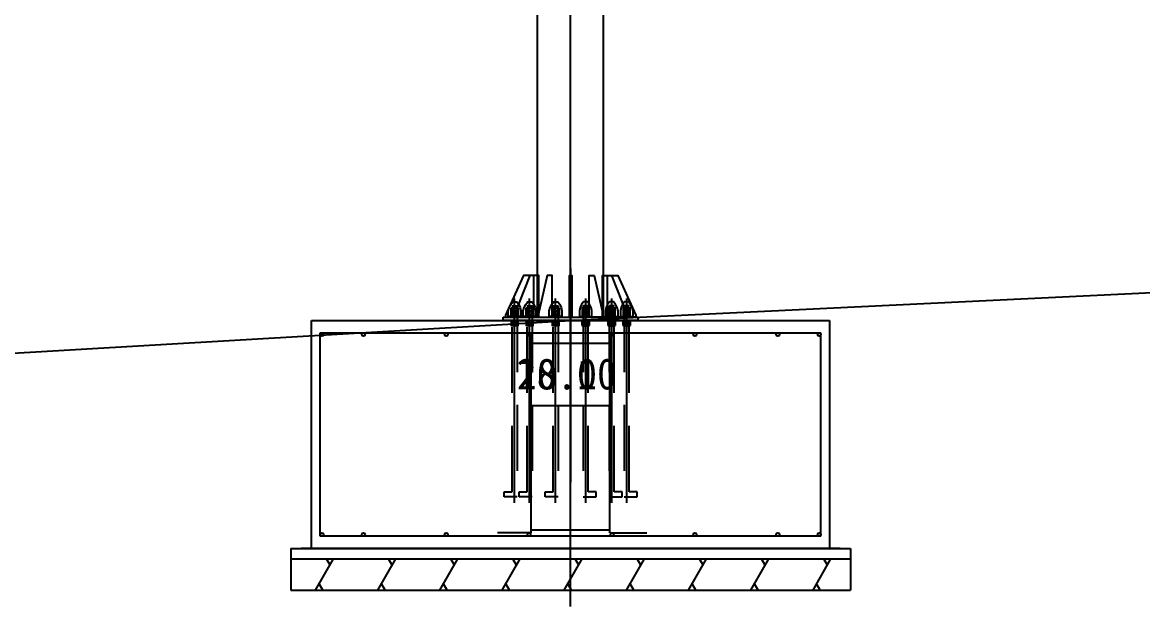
# Model space of a CAD drawing. Header units: millimetres. Extents: x 10297564 to 11610295, y -9287743 to -8409454.
# Drawn here: x 10846479 to 10851884, y -9272798 to -9269981 of the extents above; entities that cross this region are included whole.
import ezdxf

# ---------------------------------------------------------------- set-up
doc = ezdxf.new("R2010")
doc.units = ezdxf.units.MM
doc.header["$LTSCALE"] = 100
doc.linetypes.add('CEN1', pattern=[22, 15, -3, 1, -3])
doc.linetypes.add('HIDDEN2', pattern=[4.7625, 3.175, -1.5875])
for name, color, linetype in [('BOLT', 210, 'Continuous'), ('CEN', 1, 'CEN1'), ('CON', 2, 'Continuous'), ('dim', 7, 'Continuous'), ('FIN', 8, 'Continuous'), ('HD-16', 3, 'Continuous'), ('PLATE', 6, 'Continuous'), ('부속품', 4, 'Continuous'), ('원형강관', 4, 'Continuous'), ('표기', 6, 'Continuous')]:
    doc.layers.add(name, color=color, linetype=linetype)
doc.styles.add('KSHP', font='DotumChe.ttf')
doc.styles.add('돋음', font='Dotum.ttf')
doc.dimstyles.new('NDIM-150', dxfattribs={"dimscale": 75, "dimtxt": 3.5, "dimasz": 1, "dimexe": 2, "dimexo": 1, "dimgap": 1, "dimtad": 1, "dimdec": 0, "dimzin": 0, "dimdsep": 46, "dimtxsty": '돋음', "dimblk": 'dotk', "dimcen": 2, "dimdle": 2, "dimclrd": 4, "dimclre": 4, "dimclrt": 7, "dimadec": 0, "dimazin": 0, "dimtfac": 1, "dimtdec": 0, "dimtix": 1, "dimtmove": 2, "dimatfit": 3, "dimldrblk": 'DIMDOT', "dimfxl": 1, "dimtolj": 1, "dimtzin": 0, "dimlwd": -1, "dimlwe": -1, "dimarcsym": 0})

# ---------------------------------------------------------------- blocks, each defined once
blk = doc.blocks.new('M20-900L-2')
at = {"layer": 'BOLT', "color": 8}
for p, q in [((-67511.7, 389923), (-67509.4, 389924.4)), ((-67511.7, 389923), (-67511.7, 389908.1)), ((-67511.7, 389908.1), (-67477.1, 389908.1)), ((-67511.7, 389906.8), (-67509.4, 389908.1)), ((-67511.7, 389906.8), (-67511.7, 389891.9)), ((-67509.4, 389924.4), (-67479.4, 389924.4)), ((-67509.4, 389908.1), (-67479.4, 389908.1)), ((-67503, 389923), (-67503, 389908.1)), ((-67503, 389906.8), (-67503, 389891.9)), ((-67485.7, 389923), (-67485.7, 389908.1)), ((-67485.7, 389906.8), (-67485.7, 389891.9)), ((-67479.4, 389924.4), (-67477.1, 389923)), ((-67479.4, 389908.1), (-67477.1, 389906.8)), ((-67477.1, 389908.1), (-67477.1, 389923)), ((-67477.1, 389891.9), (-67477.1, 389906.8)), ((-67475.6, 389886.9), (-67513.1, 389886.9)), ((-67513.1, 389886.9), (-67513.1, 389882.9)), ((-67513.1, 389882.9), (-67475.6, 389882.9)), ((-67513.1, 389859.9), (-67513.1, 389863.9)), ((-67513.1, 389863.9), (-67475.6, 389863.9)), ((-67475.6, 389859.9), (-67513.1, 389859.9)), ((-67511.7, 389891.9), (-67477.1, 389891.9)), ((-67511.7, 389840), (-67511.7, 389854.9)), ((-67511.7, 389854.9), (-67477.1, 389854.9)), ((-67477.7, 389891.9), (-67511, 389891.9)), ((-67511, 389891.9), (-67511, 389886.9)), ((-67511, 389886.9), (-67477.7, 389886.9)), ((-67511, 389854.9), (-67511, 389859.9)), ((-67511, 389859.9), (-67477.7, 389859.9)), ((-67477.7, 389854.9), (-67511, 389854.9)), ((-67505.6, 389886.9), (-67505.6, 389882.9)), ((-67505.6, 389859.9), (-67505.6, 389863.9)), ((-67504.5, 389891.9), (-67504.5, 389886.9)), ((-67504.5, 389854.9), (-67504.5, 389859.9)), ((-67484.4, 389882.9), (-67504.4, 389882.9)), ((-67484.4, 389863.9), (-67504.4, 389863.9)), ((-67503, 389840), (-67503, 389854.9)), ((-67492.7, 389891.9), (-67497.7, 389886.9)), ((-67492.7, 389854.9), (-67497.7, 389859.9)), ((-67491, 389891.9), (-67496, 389886.9)), ((-67491, 389854.9), (-67496, 389859.9)), ((-67485.7, 389840), (-67485.7, 389854.9)), ((-67484.2, 389891.9), (-67484.2, 389886.9)), ((-67484.2, 389854.9), (-67484.2, 389859.9)), ((-67483.1, 389886.9), (-67483.1, 389882.9)), ((-67483.1, 389859.9), (-67483.1, 389863.9)), ((-67477.7, 389886.9), (-67477.7, 389891.9)), ((-67477.7, 389859.9), (-67477.7, 389854.9)), ((-67477.1, 389854.9), (-67477.1, 389840)), ((-67475.6, 389882.9), (-67475.6, 389886.9)), ((-67475.6, 389863.9), (-67475.6, 389859.9)), ((-67511.7, 389840), (-67509.4, 389838.6)), ((-67509.4, 389838.6), (-67479.4, 389838.6)), ((-67479.4, 389838.6), (-67477.1, 389840))]:
    blk.add_line(p, q, dxfattribs=at)
at = {"layer": 'BOLT', "color": 8, "linetype": 'HIDDEN2', "elevation": 0}
blk.add_lwpolyline([(-67506.4, 389932.8), (-67482.4, 389932.8), (-67485.7, 389934.1), (-67503, 389934.1), (-67506.4, 389932.8), (-67506.4, 389013.9), (-67444.4, 389013.9), (-67444.4, 389037.9), (-67482.4, 389037.9), (-67482.4, 389932.8)], dxfattribs=at)
at = {"layer": 'BOLT', "color": 8}
for centre, radius, start, end in [((-67507.4, 389916.7), 7.66, 55.591, 124.409), ((-67507.4, 389900.5), 7.66, 55.591, 124.409), ((-67494.2, 389894.4), 30, 90.4002, 107.1986), ((-67494.2, 389878.1), 30, 90.4002, 107.1986), ((-67494.6, 389894.4), 30, 72.8014, 89.5998), ((-67494.6, 389878.1), 30, 72.8014, 89.5998), ((-67481.4, 389916.7), 7.66, 55.591, 124.409), ((-67481.4, 389900.5), 7.66, 55.591, 124.409), ((-67507.4, 389846.3), 7.66, 235.591, 304.409), ((-67494.2, 389868.6), 30, 252.8014, 269.5998), ((-67494.6, 389868.6), 30, 270.4002, 287.1986), ((-67481.4, 389846.3), 7.66, 235.591, 304.409)]:
    blk.add_arc(centre, radius, start, end, dxfattribs=at)
at = {"layer": 'CEN'}
blk.add_line((-67494.4, 388983.8), (-67494.4, 389969.2), dxfattribs=at)
at = {"layer": '부속품', "color": 5, "elevation": 0}
blk.add_lwpolyline([(-67468.4, 389925.9), (-67475.5, 389940.2), (-67483.8, 389952.6, 0.250765), (-67485.9, 389953.7), (-67503.8, 389953.7, 0.250765), (-67505.9, 389952.6), (-67514.1, 389940.2), (-67520.4, 389925.9), (-67524.8, 389910.7), (-67524.8, 389882.9), (-67463.9, 389882.9), (-67463.9, 389910.7)], format="xyb", close=True, dxfattribs=at)
blk = doc.blocks.new('잡석다짐표시-1')
at = {"layer": 'FIN', "color": 8}
for p, q in [((-51317.5, 390309.6), (-51230.9, 390459.6)), ((-51248.2, 390429.6), (-51265.5, 390459.6)), ((-51282.8, 390309.6), (-51300.1, 390339.6))]:
    blk.add_line(p, q, dxfattribs=at)
blk = doc.blocks.new('A$Cb693f4c1')
at = {"layer": 'CON'}
for p, q in [((-1250, -1100), (-1250, 0)), ((-1250, 0), (1250, 0)), ((1250, 0), (1250, -1100)), ((1300, -1100), (-1300, -1100))]:
    blk.add_line(p, q, dxfattribs=at)
at = {"layer": 'CON', "color": 8}
for p, q in [((-1350, -1100), (-1350, -1300)), ((-1350, -1100), (1350, -1100)), ((1350, -1100), (1350, -1300)), ((-1350, -1150), (1350, -1150)), ((-1350, -1300), (1350, -1300))]:
    blk.add_line(p, q, dxfattribs=at)
at = {"layer": 'HD-16'}
for p, q in [((-1208, -60), (1208, -60)), ((-1208, -1040), (-1208, -60)), ((-190, -1024), (-190, -60)), ((0, -60), (0, -780)), ((190, -1024), (190, -60)), ((1208, -1040), (1208, -60)), ((-190, -110), (190, -110)), ((-190, -410), (190, -410)), ((-190, -1024), (-352.4, -1024)), ((-190, -1010), (190, -1010)), ((190, -1024), (367.5, -1024)), ((1208, -1040), (-1208, -1040)), ((1208, -1040), (-1208, -1040))]:
    blk.add_line(p, q, dxfattribs=at)
for centre in [(-1200, -68), (-1000, -68), (-600, -68), (-200, -68), (200, -68), (600, -68), (1000, -68), (1200, -68), (-1200, -1032), (-1000, -1032), (-600, -1032), (-200, -1032), (200, -1032), (600, -1032), (1000, -1032), (1200, -1032)]:
    blk.add_circle(centre, 8, dxfattribs=at)
at = {"layer": 'CEN'}
for p in [(50087.2, -391609.6), (50387.2, -391609.6), (50687.2, -391609.6), (50987.2, -391609.6), (51287.2, -391609.6), (51587.2, -391609.6), (51887.2, -391609.6), (52187.2, -391609.6), (52487.2, -391609.6)]:
    blk.add_blockref('잡석다짐표시-1', p, dxfattribs=at)
blk = doc.blocks.new('dotk')
blk.add_line((-3, 0), (3, 0))
at = {"const_width": 0.75}
blk.add_lwpolyline([(-0.375, 0, 1), (0.375, 0, 1)], format="xyb", close=True, dxfattribs=at)
blk = doc.blocks.new('*D1128')
at = {"layer": 'defpoints', "color": 0, "linetype": 'ByBlock', "ltscale": 1.8, "transparency": 16777216}
for p in [(10853920.7, -9266346.3), (10851529.9, -9266942.4), (10856107.5, -9269364.5), (10844328.3, -9271099), (10853920.7, -9271099)]:
    blk.add_point(p, dxfattribs=at)
at = {"layer": 'dim', "color": 4, "ltscale": 1.8, "transparency": 16777216}
for p, q in [((10853993.5, -9266328.2), (10855690.4, -9265905.1)), ((10853995.7, -9271099), (10856328.2, -9271099))]:
    blk.add_line(p, q, dxfattribs=at)
blk.add_arc((10834858.6, -9271099), 21319.6, 0.2017, 13.79844, dxfattribs=at)
at = {"layer": 'dim', "color": 4, "linetype": 'ByBlock', "ltscale": 1.8, "transparency": 16777216, "xscale": 75, "yscale": 75, "zscale": 75}
for p, rotation in [((10855544.9, -9265941.3), 103.8992199289865), ((10856178.2, -9271099), 270.1009154271333)]:
    blk.add_blockref('dotk', p, dxfattribs=dict(at, rotation=rotation))
at = {"layer": 'dim', "color": 7, "linetype": 'ByBlock', "ltscale": 1.8, "transparency": 16777216, "insert": (10856224, -9268475.7), "char_height": 262.5, "attachment_point": 5, "rotation": 277.0001, "style": '돋음'}
blk.add_mtext('\\A1;14°', dxfattribs=at)
blk = doc.blocks.new('DIMDOT')
blk.add_line((-1.5, 0), (1.5, 0))
blk.add_circle((0, 0), 0.75)

msp = doc.modelspace()

# ---------------------------------------------------------------- linework, layer by layer
at = {"color": 8}
msp.add_lwpolyline([(10835449.4, -9272217.8), (10849124.5, -9271417.8), (10865774.5, -9270617.8), (10882624.5, -9269517.8), (10894721.8, -9268917.4)], dxfattribs=at)
at = {"layer": 'CEN', "linetype": 'Continuous', "ltscale": 2}
msp.add_line((10849124.5, -9272797.5, -13.8), (10849124.5, -9265805.9, -13.8), dxfattribs=at)
at = {"layer": 'PLATE'}
msp.add_line((10849118.5, -9271391.8, -13.8), (10849130.5, -9271391.8, -13.8), dxfattribs=at)
at = {"layer": 'PLATE', "elevation": -13.8}
for points in [[(10848809.5, -9271401.8), (10848946.7, -9271401.8), (10848946.7, -9271201.8), (10848896.7, -9271201.8), (10848809.5, -9271391.8), (10848809.5, -9271401.8)], [(10848851.7, -9271401.8), (10848970.5, -9271401.8), (10848970.5, -9271201.8), (10848927.2, -9271201.8), (10848851.7, -9271391.8), (10848851.7, -9271401.8)], [(10848967, -9271401.8), (10849035.6, -9271401.8), (10849035.6, -9271201.8), (10849010.6, -9271201.8), (10848967, -9271391.8), (10848967, -9271401.8)], [(10849118.5, -9271401.8), (10849118.5, -9271201.8), (10849130.5, -9271201.8), (10849130.5, -9271401.8)], [(10849282, -9271401.8), (10849213.4, -9271401.8), (10849213.4, -9271201.8), (10849238.4, -9271201.8), (10849282, -9271391.8), (10849282, -9271401.8)], [(10849397.3, -9271401.8), (10849278.5, -9271401.8), (10849278.5, -9271201.8), (10849321.8, -9271201.8), (10849397.3, -9271391.8), (10849397.3, -9271401.8)], [(10849439.5, -9271401.8), (10849302.3, -9271401.8), (10849302.3, -9271201.8), (10849352.3, -9271201.8), (10849439.5, -9271391.8), (10849439.5, -9271401.8)]]:
    msp.add_lwpolyline(points, dxfattribs=at)
msp.add_lwpolyline([(10848799.5, -9271401.8), (10849449.5, -9271401.8), (10849449.5, -9271417.8), (10848799.5, -9271417.8)], close=True, dxfattribs=at)
at = {"layer": '원형강관'}
for p, q in [((10849283.8, -9271398.8, -13.8), (10849283.8, -9267915.6, -13.8)), ((10848965.3, -9271398.8, -13.8), (10848965.3, -9267995, -13.8))]:
    msp.add_line(p, q, dxfattribs=at)
at = {"layer": '표기'}
msp.add_lwpolyline([(10849124.5, -9271167.8), (10849124.5, -9271667.8)], dxfattribs=at)
at = {"layer": '표기', "elevation": -13.8}
msp.add_lwpolyline([(10849124.5, -9271167.8), (10849124.5, -9271667.8)], dxfattribs=at)

# ---------------------------------------------------------------- block references
at = {"layer": 'CEN', "linetype": 'Continuous', "ltscale": 2}
msp.add_blockref('A$Cb693f4c1', (10849124.3, -9271417.8, -13.8), dxfattribs=at)
at = {"layer": 'dim', "xscale": -1}
for p in [(10781359.7, -9661281.7, -13.8), (10781432.2, -9661281.7, -13.8), (10781557.7, -9661281.7, -13.8)]:
    msp.add_blockref('M20-900L-2', p, dxfattribs=at)
at = {"layer": 'dim'}
for p in [(10916691.4, -9661281.7, -13.8), (10916816.9, -9661281.7, -13.8), (10916889.3, -9661281.7, -13.8)]:
    msp.add_blockref('M20-900L-2', p, dxfattribs=at)

# ---------------------------------------------------------------- texts
at = {"layer": '표기', "style": 'KSHP'}
for s, p in [('20.00', (10848864, -9271750.4, -13.8)), ('18.10', (10848864, -9271750.4))]:
    msp.add_text(s, height=150, dxfattribs=at).set_placement(p)

# ---------------------------------------------------------------- dimensions: what is measured, and where the dimension line sits
at = {"layer": 'dim', "linetype": 'ByBlock', "ltscale": 1.8}
dim = msp.add_angular_dim_2l(base=(10856107.5, -9269364.5), line1=((10853920.7, -9271099, -13.8), (10844328.3, -9271099, -13.8)), line2=((10851529.9, -9266942.4, -13.8), (10853920.7, -9266346.3, -13.8)), dimstyle='NDIM-150', dxfattribs=at)
dim.commit()
dim.dimension.update_dxf_attribs({"geometry": '*D1128', "text_midpoint": (10856224, -9268475.7, -13.8)})

doc.saveas('drawing.dxf')
